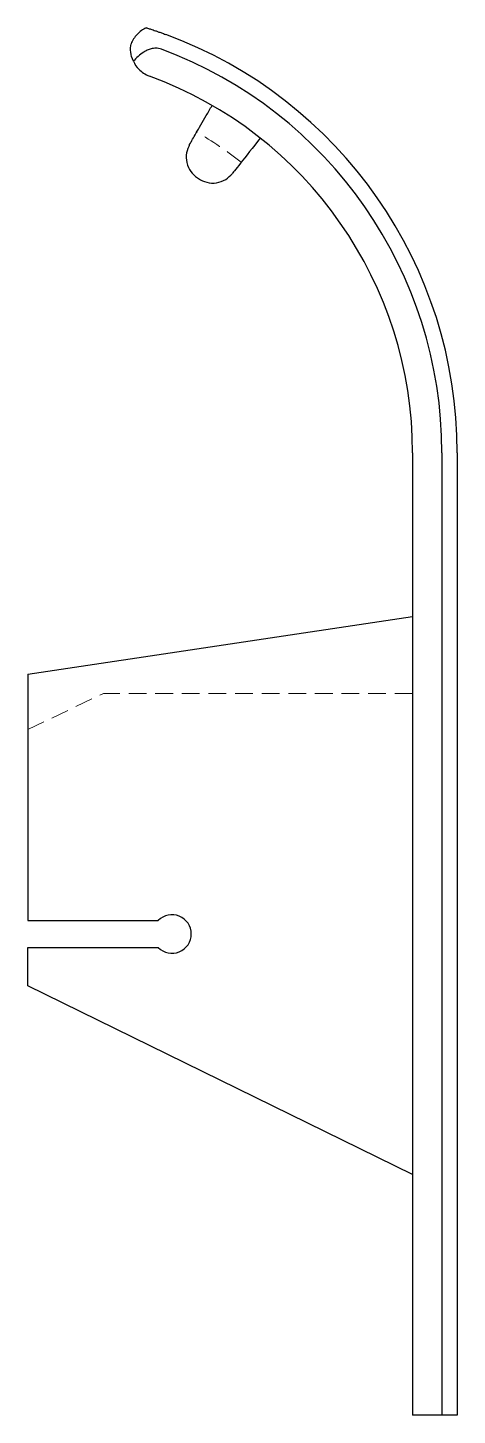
# Model space of a CAD drawing. Header units: millimetres. Extents: x 74 to 238, y 7 to 173.
# Drawn here: x 207.6 to 238.4, y 7 to 106.3 of the extents above.
import ezdxf

# ---------------------------------------------------------------- set-up
doc = ezdxf.new("R2010")
doc.units = ezdxf.units.MM
doc.linetypes.add('HIDDEN', pattern=[1.905, 1.27, -0.635])

msp = doc.modelspace()

# ---------------------------------------------------------------- linework, layer by layer
at = {"color": 7, "linetype": 'Continuous', "lineweight": 25}
for p, q in [((235.173, 75.867), (235.173, 64.16)), ((237.277, 75.867), (237.277, 7)), ((238.373, 75.867), (238.373, 7)), ((207.627, 60.028), (235.173, 64.16)), ((235.173, 64.16), (235.173, 24.217)), ((207.627, 60.028), (207.627, 42.398)), ((207.627, 42.398), (216.973, 42.398)), ((207.627, 37.715), (207.627, 40.469)), ((207.627, 40.469), (216.973, 40.469)), ((235.173, 24.217), (207.627, 37.715)), ((235.173, 24.217), (235.173, 7)), ((237.277, 7), (235.173, 7)), ((238.373, 7), (237.277, 7))]:
    msp.add_line(p, q, dxfattribs=at)
at = {"color": 7, "linetype": 'HIDDEN', "lineweight": 18}
for p in [(207.627, 56.059), (235.173, 58.65)]:
    msp.add_line(p, (213.039, 58.65), dxfattribs=at)
at = {"color": 7, "linetype": 'Continuous', "lineweight": 25}
for centre, radius, start, end in [((206.479, 75.867), 31.895, 0, 69.77928), ((206.479, 75.867), 30.798, 0, 69.62836), ((206.479, 75.867), 28.695, 0, 69.88867), ((206.479, 75.867), 23.736, 55.69003, 55.97763), ((217.957, 41.434), 1.377, 224.427, 135.573)]:
    msp.add_arc(centre, radius, start, end, dxfattribs=at)
at = {"color": 7, "linetype": 'HIDDEN', "lineweight": 18}
msp.add_arc((206.479, 75.867), 26.491, 51.66757, 60, dxfattribs=at)
at = {"color": 7, "linetype": 'Continuous', "lineweight": 25}
for points, knots in [([(216.109, 106.273), (215.986, 106.215), (215.87, 106.146), (215.652, 105.987), (215.55, 105.897), (215.272, 105.599), (215.125, 105.369), (215.022, 105.116)], [0, 0, 0, 0, 0.25, 0.25, 0.5, 0.5, 1, 1, 1, 1]), ([(216.109, 106.273), (216.172, 106.253), (216.242, 106.231), (216.401, 106.179), (216.49, 106.15), (216.646, 106.098), (216.701, 106.079), (216.824, 106.038), (216.891, 106.015), (217.039, 105.963), (217.121, 105.934), (217.301, 105.87), (217.401, 105.834), (217.503, 105.796)], [0, 0, 0, 0, 0.25, 0.25, 0.5, 0.5, 0.625, 0.625, 0.75, 0.75, 0.875, 0.875, 1, 1, 1, 1]), ([(215.186, 103.872), (215.078, 104.102), (215.025, 104.317), (214.979, 104.729), (214.988, 104.926), (215.022, 105.116)], [0, 0, 0, 0, 0.5, 0.5, 1, 1, 1, 1]), ([(217.2, 104.739), (217.066, 104.789), (216.929, 104.809), (216.68, 104.809), (216.567, 104.791), (216.361, 104.738), (216.267, 104.703), (216.093, 104.624), (216.013, 104.58), (215.786, 104.439), (215.651, 104.334), (215.404, 104.111), (215.291, 103.994), (215.186, 103.872)], [0, 0, 0, 0, 0.125, 0.125, 0.25, 0.25, 0.375, 0.375, 0.5, 0.5, 0.75, 0.75, 1, 1, 1, 1]), ([(215.186, 103.872), (215.277, 103.679), (215.4, 103.488), (215.681, 103.204), (215.791, 103.112), (216.046, 102.943), (216.19, 102.869), (216.345, 102.812)], [0, 0, 0, 0, 0.5, 0.5, 0.75, 0.75, 1, 1, 1, 1]), ([(219.211, 97.92), (219.211, 97.92), (219.192, 97.887), (219.26, 98.004), (219.413, 98.27), (219.674, 98.722), (220.012, 99.308), (220.405, 99.988), (220.685, 100.474), (220.826, 100.717)], [0, 0, 0, 0, 0.000721, 0.167223, 0.334197, 0.500569, 0.666365, 0.832686, 1, 1, 1, 1]), ([(219.218, 97.933), (219.128, 97.733), (218.94, 97.318), (218.975, 96.613), (219.252, 95.963), (219.603, 95.672), (219.772, 95.532)], [0, 0, 0, 0, 0.240781, 0.499982, 0.759193, 1, 1, 1, 1]), ([(219.846, 95.481), (220.039, 95.376), (220.438, 95.158), (221.144, 95.141), (221.813, 95.368), (222.129, 95.696), (222.282, 95.854)], [0, 0, 0, 0, 0.240807, 0.500018, 0.759219, 1, 1, 1, 1])]:
    msp.add_open_spline(points, degree=3, knots=knots, dxfattribs=at)
msp.add_open_spline([(224.276, 98.376), (223.751, 97.712), (222.711, 96.397), (222.272, 95.841), (222.272, 95.842)], degree=3, dxfattribs=at)

doc.saveas('drawing.dxf')
